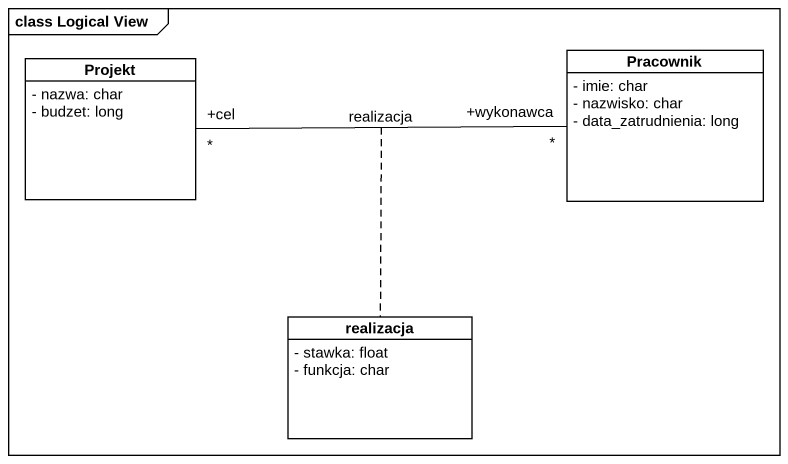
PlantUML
@startuml
mainframe class Logical View
hide circle
hide empty members
skinparam classAttributeIconSize 0
class Projekt {
  - nazwa: char
  - budzet: long
}
class Pracownik {
  - imie: char
  - nazwisko: char
  - data_zatrudnienia: long
}
class realizacja {
  - stawka: float
  - funkcja: char
}
Projekt "+cel\n*" -right- "+wykonawca\n*" Pracownik : realizacja
(Projekt, Pracownik) .. realizacja
@enduml
